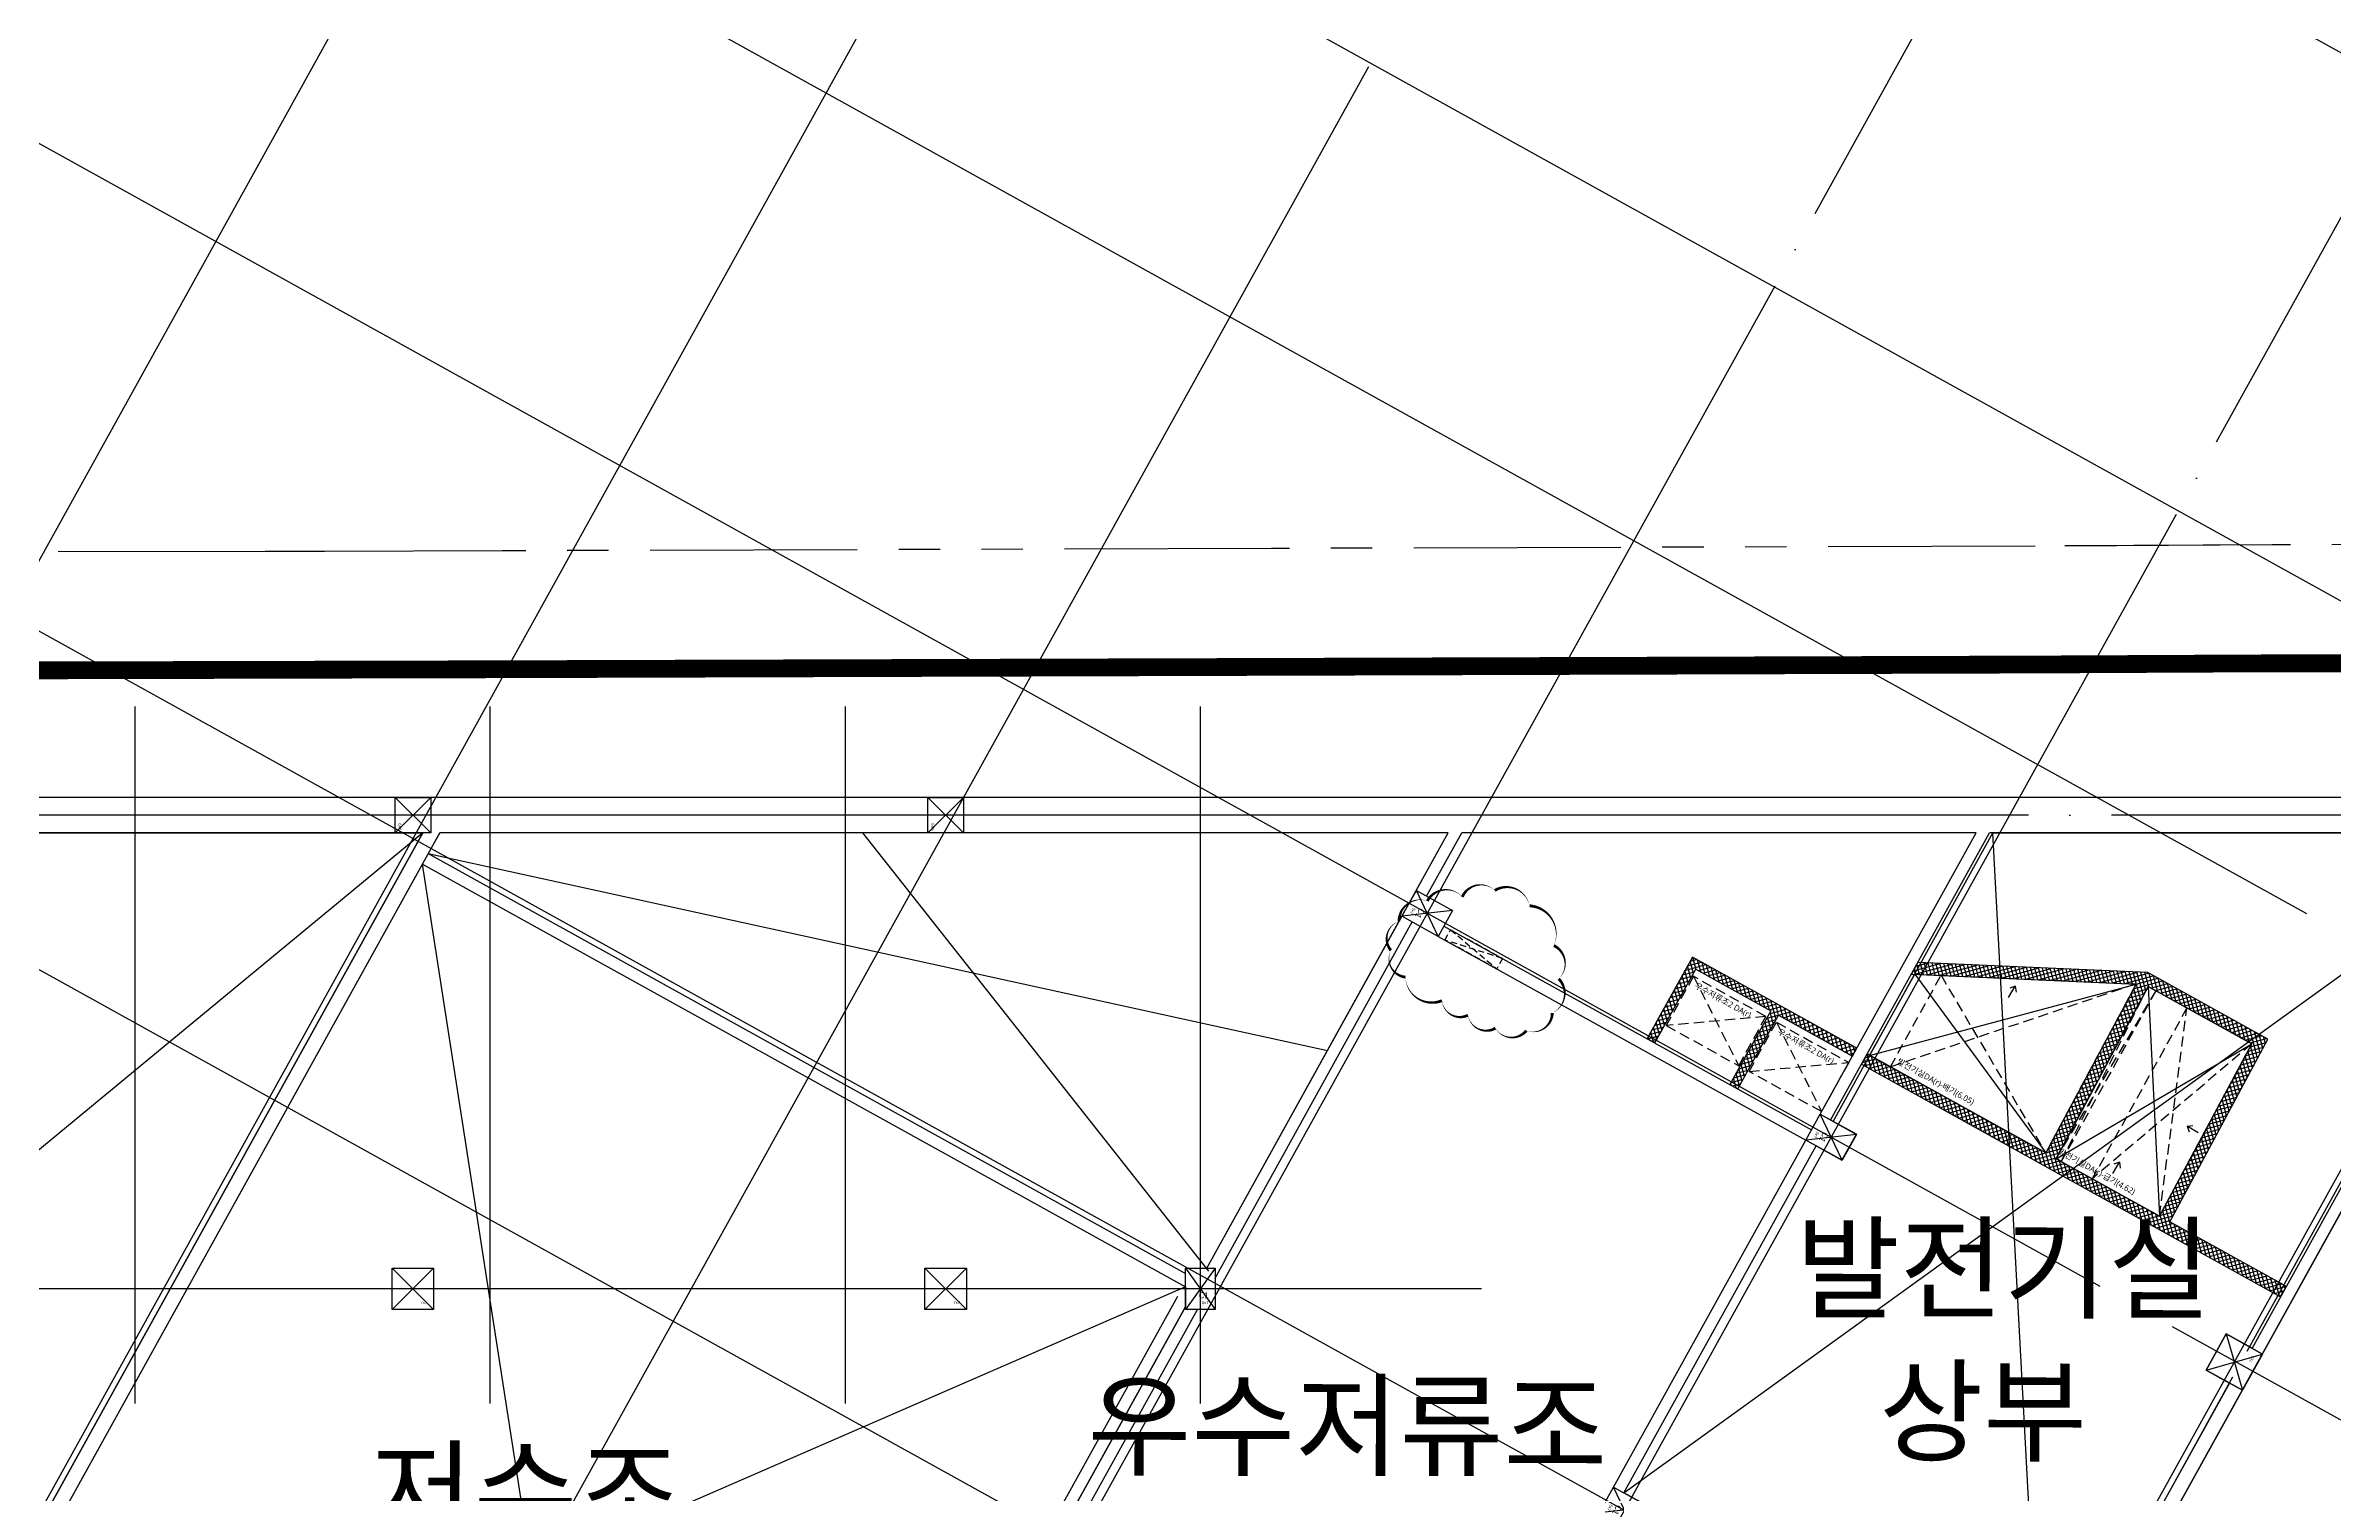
# Model space of a CAD drawing. Header units: millimetres. Extents: x -21000 to 567700, y 435000 to 850800.
# Drawn here: x 216533 to 255194, y 683214 to 707680 of the extents above; entities that cross this region are included whole.
import ezdxf
from ezdxf.enums import TextEntityAlignment as Align
from ezdxf.xclip import XClip

# ---------------------------------------------------------------- set-up
doc = ezdxf.new("R2010")
doc.units = ezdxf.units.MM
doc.header["$LTSCALE"] = 700
doc.header["$XCLIPFRAME"] = 2
for name, pattern in [('AB_Pbase$0$CON-105-B2F$0$HIDDEN', [9.525, 6.35, -3.175]), ('AB_Pbase$0$HID', [2.3, 1.5, -0.8]), ('AB_Pbase$0$HIDDEN1', [0.375, 0.25, -0.125]), ('AB_Pbase$0$PHANTOMX2', [5, 2.5, -0.5, 0.5, -0.5, 0.5, -0.5]), ('AB_Pbase$0$주차장기둥$0$CEN', [62, 60, -1, 0, -1]), ('AB_Pbase$0$주차장기둥$0$PHANTOMX2', [5, 2.5, -0.5, 0.5, -0.5, 0.5, -0.5]), ('AB_Pbase$0$지하1층 동골조$0$PHANTOMX2', [5, 2.5, -0.5, 0.5, -0.5, 0.5, -0.5])]:
    doc.linetypes.add(name, pattern=pattern)
doc.layers.get('0').update_dxf_attribs({"color": 2})
for name, color, linetype, plot in [('AB_Pbase$0$$0$DEF_TEXT', 221, 'Continuous', False), ('AB_Pbase$0$AB_Pbase_지붕층_구조도void$0$DEF_TEXT', 221, 'Continuous', False), ('AB_Pbase$0$AB_Pbase_지하1층_구조도void$0$DEF_TEXT', 221, 'Continuous', False), ('AB_Pbase$0$CON-105-B2F$0$DEF', 181, 'AB_Pbase$0$CON-105-B2F$0$HIDDEN', False), ('AB_Pbase$0$CON-105-B2F$0$DEFPOINT', 247, 'Continuous', False), ('AB_Pbase$0$Defponts', 161, 'Continuous', False), ('AB_Pbase$0$주차장기둥$0$DEFPOINT', 247, 'Continuous', False), ('AB_Pbase$0$주차장기둥$0$Defpoints1', 235, 'Continuous', False), ('AB_Pbase$0$지하1층 동골조$0$Defpoints1', 235, 'Continuous', False), ('def_10', 230, 'Continuous', False)]:
    doc.layers.add(name, color=color, linetype=linetype, plot=plot)
for name, color, linetype in [('AB_Pbase$0$da-open con', 1, 'Continuous'), ('AB_Pbase$0$da-open hid', 8, 'AB_Pbase$0$HIDDEN1'), ('AB_Pbase$0$ELE8', 8, 'Continuous'), ('AB_Pbase$0$FIN', 6, 'Continuous'), ('AB_Pbase$0$HAT', 8, 'Continuous'), ('AB_Pbase$0$SITE', 3, 'AB_Pbase$0$PHANTOMX2'), ('AB_Pbase$0$WAL', 3, 'Continuous'), ('AB_Pbase$0$WIN1', 1, 'Continuous'), ('AB_Pbase$0$주차장기둥$0$CEN_P', 244, 'AB_Pbase$0$주차장기둥$0$CEN')]:
    doc.layers.add(name, color=color, linetype=linetype)
doc.styles.add('AB_Pbase$0$AB_Pbase_지붕층_구조도void$0$맑은 고딕', font='malgun.ttf')
doc.styles.add('AB_Pbase$0$CON-105-B2F$0$맑은고딕', font='malgun.ttf')
doc.styles.add('AB_Pbase$0$돋움', font='')
doc.styles.add('AB_Pbase$0$주차장기둥$0$맑은 고딕', font='')
doc.styles.get('AB_Pbase$0$돋움').set_extended_font_data('Dotum')
doc.styles.get('AB_Pbase$0$주차장기둥$0$맑은 고딕').set_extended_font_data('Dotum')

# ---------------------------------------------------------------- blocks, each defined once
blk = doc.blocks.new('AB_Pbase$0$SITE0917')
at = {"layer": 'AB_Pbase$0$SITE', "ltscale": 4, "const_width": 300, "flags": 128}
blk.add_lwpolyline([(212876, -144968), (209906, -142008), (204836, -136928), (200146, -132238), (190406, -122488), (180636, -112708), (171034, -103096), (171034, -103096), (158736, -90778), (158736, -90778), (141626, -73668), (139746, -71778), (128760, -60783), (176825, 584), (181318, 2778), (191836, 2802), (195846, 2812), (208846, 2852), (221744, 2892), (225745, 2912), (238652, 2912), (251951, 2992), (272863, 3047), (279849, 3072), (281852, 3072), (297942, 3132), (307301, 3162), (318838, 3162), (322371, 3192), (329338, 3212), (331331, 3221), (331828, 3221), (342783, 3252), (353879, 3292), (357878, 3302), (368882, 3332), (377971, 3362), (436463, 3532), (443896, 3564), (449423, 3588), (453866, 1294), (461852, -10041), (461004, -14962), (456210, -18339), (446980, -24860), (436111, -32530), (433802, -34158), (424035, -41046), (408709, -51856), (403261, -55702), (401224, -57140), (393879, -62330), (377930, -73579), (370949, -78503), (368971, -79898), (360221, -86073), (350807, -92731), (341600, -99229), (316998, -116581), (268640, -150722), (261994, -155385), (240653, -170436), (213593, -144250), (212876, -144968)], dxfattribs=at)
blk = doc.blocks.new('AB_Pbase$0$CON-105-B2F')
for p, q in [((-8310, 8220), (-11600, 8220)), ((-11600, 8220), (-11600, 7970)), ((-1310, 7340), (-1310, 8220)), ((-11600, 7970), (-1530, 7970)), ((-1530, 7970), (-1530, 7340)), ((-1530, 7340), (-1310, 7340)), ((-410, 5700), (-1530, 5700)), ((-1530, 5700), (-1530, 5480)), ((-1530, 5480), (-630, 5480)), ((-630, 5480), (-630, 4198)), ((-410, 4198), (-410, 5700)), ((-630, 4198), (-410, 4198)), ((-630, 250), (-630, 1370)), ((-630, 1370), (-410, 1370)), ((-410, 1370), (-410, 250)), ((-5440, 250), (-5440, -785)), ((-5440, 250), (-630, 250)), ((-5190, -785), (-5190, 30)), ((-5190, 30), (-2850, 30)), ((-2850, 30), (-2850, -795)), ((-410, 250), (250, 250)), ((250, 250), (250, -4400)), ((8520, -3500), (8520, 120)), ((8520, 120), (13770, 120)), ((13770, 120), (13770, -3500)), ((-2600, -845), (-2600, 0)), ((-2600, 0), (0, 0)), ((0, 0), (0, -2600)), ((13520, -130), (8770, -130)), ((8770, -130), (8770, -2730)), ((13520, -2730), (13520, -130)), ((-5440, -785), (-5190, -785)), ((-2850, -795), (-2650, -845)), ((-2650, -845), (-2600, -845)), ((-5440, -2005), (-5190, -2005)), ((-5440, -2540), (-5440, -2005)), ((-5190, -2760), (-5190, -2005)), ((-2650, -1955), (-2850, -2005)), ((-2850, -2005), (-2850, -3570)), ((-2600, -1955), (-2650, -1955)), ((-2600, -2600), (-2600, -1955)), ((-8490, -4520), (-8490, -2540)), ((-8490, -2540), (-5440, -2540)), ((0, -2600), (-2600, -2600)), ((-5860, -2760), (-5860, -5885)), ((-5610, -5635), (-5610, -2760)), ((-5610, -2760), (-5190, -2760)), ((-2600, -3570), (-2600, -2850)), ((-2600, -2850), (0, -2850)), ((0, -2850), (0, -8150)), ((8770, -2730), (9020, -2730)), ((9020, -2980), (8770, -2980)), ((8770, -2980), (8770, -3750)), ((9020, -2730), (9020, -2980)), ((10140, -2730), (13520, -2730)), ((10140, -2730), (10140, -2980)), ((10800, -2980), (10140, -2980)), ((10800, -2980), (10800, -3568)), ((13520, -2980), (11020, -2980)), ((11020, -2980), (11020, -3625)), ((13520, -5380), (13520, -2980)), ((-12280, -3140), (-12280, -3260)), ((-12280, -3260), (-12060, -3260)), ((-12060, -3140), (-12060, -3260)), ((-8270, -4520), (-8270, -3140)), ((-2850, -3570), (-2600, -3570)), ((2520, -3500), (2520, -4620)), ((4022, -3500), (2520, -3500)), ((2740, -4620), (2740, -3720)), ((2740, -3720), (4022, -3720)), ((4022, -3720), (4022, -3500)), ((8520, -3500), (6850, -3500)), ((6850, -3500), (6850, -3720)), ((6850, -3720), (7970, -3720)), ((7970, -3720), (7970, -8310)), ((8770, -3750), (8220, -3750)), ((8220, -3750), (8220, -5630)), ((10970, -3625), (10800, -3568)), ((11020, -3625), (10970, -3625)), ((14890, -3500), (13770, -3500)), ((13770, -3720), (14890, -3720)), ((13770, -3720), (13770, -8530)), ((14890, -3720), (14890, -3500)), ((17720, -3720), (17720, -3500)), ((17720, -3500), (19220, -3500)), ((19000, -3720), (17720, -3720)), ((19000, -4620), (19000, -3720)), ((19220, -3500), (19220, -4620)), ((-8490, -4520), (-8270, -4520)), ((250, -4400), (900, -4400)), ((900, -4620), (250, -4620)), ((250, -4620), (250, -9550)), ((900, -4400), (900, -4620)), ((2520, -4620), (2740, -4620)), ((19220, -4620), (19000, -4620)), ((20860, -4620), (20860, -4400)), ((20860, -4400), (21340, -4400)), ((21290, -4620), (20860, -4620)), ((-2600, -4690), (-2850, -4690)), ((-2850, -4690), (-2850, -8150)), ((-2600, -8150), (-2600, -4690)), ((10970, -4735), (10800, -4792)), ((10800, -5630), (10800, -4792)), ((11020, -4735), (10970, -4735)), ((11020, -4735), (11020, -5380)), ((-12280, -5280), (-12060, -5280)), ((-12280, -6200), (-12280, -5280)), ((-12060, -5280), (-12060, -6200)), ((11020, -5380), (13520, -5380)), ((-8270, -5480), (-8490, -5480)), ((-8490, -5480), (-8490, -7360)), ((-8270, -7360), (-8270, -5480)), ((-5190, -5635), (-5610, -5635)), ((-5190, -8150), (-5190, -5635)), ((8220, -5630), (8190, -5630)), ((8190, -5630), (8190, -6820)), ((10800, -5630), (13550, -5630)), ((13550, -5630), (13550, -8280)), ((-5860, -5885), (-5440, -5885)), ((-5440, -5885), (-5440, -8400)), ((-12060, -6200), (-12280, -6200)), ((8190, -6820), (9020, -6820)), ((9020, -6820), (9020, -7000)), ((8190, -7000), (8190, -8280)), ((9020, -7000), (8190, -7000)), ((-8490, -7360), (-8270, -7360)), ((-12280, -8020), (-12060, -8020)), ((-12280, -8970), (-12280, -8020)), ((-12060, -8020), (-12060, -8970)), ((-10620, -8530), (-10620, -8310)), ((-10620, -8310), (-8270, -8310)), ((-8270, -8310), (-8270, -8530)), ((-5440, -8400), (30, -8400)), ((-2850, -8150), (-5190, -8150)), ((0, -8150), (-2600, -8150)), ((7530, -8310), (7530, -8530)), ((7530, -8310), (7970, -8310)), ((9020, -8280), (8190, -8280)), ((9020, -8530), (9020, -8280)), ((10235, -8280), (13550, -8280)), ((10235, -8530), (10235, -8280)), ((-8270, -8530), (-10620, -8530)), ((7530, -8530), (9020, -8530)), ((10760, -8530), (10235, -8530)), ((10760, -8530), (10760, -9840)), ((13770, -8530), (10980, -8530)), ((10980, -8530), (10980, -9840)), ((-12060, -8970), (-12280, -8970)), ((-12280, -11690), (-12280, -12490)), ((-12060, -11690), (-12280, -11690)), ((-12060, -12270), (-12060, -11690)), ((-10305, -12270), (-12060, -12270)), ((-10305, -12490), (-10305, -12270)), ((-12280, -12490), (-10305, -12490))]:
    blk.add_line(p, q)
for points in [[(-13490, 8570), (-13490, 7970), (-12290, 7970), (-12290, 8570), (-13490, 8570)], [(-1310, 8220), (-6990, 8220), (-6990, 8570), (-8310, 8570), (-8310, 8220)], [(-13490, 5080), (-13490, 4480), (-12290, 4480), (-12290, 5080), (-13490, 5080)], [(-8310, 5110), (-8310, 4280), (-6990, 4280), (-6990, 5110), (-8310, 5110)], [(-13490, 1080), (-13490, 480), (-12290, 480), (-12290, 1080), (-13490, 1080)], [(-8310, 1080), (-8310, 480), (-6990, 480), (-6990, 1080), (-8310, 1080)], [(-13490, -1940), (-13490, -3140), (-12280, -3140)], [(-12060, -3140), (-12060, -1940), (-13490, -1940)], [(-8270, -3140), (-6990, -3140), (-6990, -2760), (-5860, -2760)], [(21290, -4620), (21290, -9840), (20940, -9840), (20940, -11040), (21490, -11040), (21490, -13490), (20940, -13490), (20940, -14690), (21740, -14690), (21740, -10025)], [(21740, -9625), (21740, -4400)], [(30, -8400), (30, -9550), (-350, -9550), (-350, -11040)], [(-11105, -10750), (-10305, -10750), (-10305, -9550), (-11105, -9550), (-11105, -10750)], [(-7350, -10750), (-6750, -10750), (-6750, -9550), (-7350, -9550), (-7350, -10750)], [(-3850, -10750), (-3250, -10750), (-3250, -9550), (-3850, -9550), (-3850, -10750)], [(-450, -14690), (250, -14690), (250, -9550)], [(2810, -11040), (3410, -11040), (3410, -9840), (2810, -9840), (2810, -11040)], [(6810, -11040), (7410, -11040), (7410, -9840), (6810, -9840), (6810, -11040)], [(10380, -11040), (10980, -11040), (10980, -9840)], [(10760, -9840), (10380, -9840), (10380, -11040)], [(14380, -11040), (14980, -11040), (14980, -9840), (14380, -9840), (14380, -11040)], [(17800, -11040), (18400, -11040), (18400, -9840), (17800, -9840), (17800, -11040)], [(-450, -14690), (-450, -13000), (30, -13000), (30, -11040), (-350, -11040)], [(-11105, -14690), (-10305, -14690), (-10305, -13490), (-11105, -13490), (-11105, -14690)], [(-7350, -14690), (-6750, -14690), (-6750, -13490), (-7350, -13490), (-7350, -14690)], [(-3850, -14690), (-3250, -14690), (-3250, -13490), (-3850, -13490), (-3850, -14690)], [(2810, -14690), (3410, -14690), (3410, -13490), (2810, -13490), (2810, -14690)], [(6810, -14690), (7410, -14690), (7410, -13490), (6810, -13490), (6810, -14690)], [(10380, -14690), (10980, -14690), (10980, -13490), (10380, -13490), (10380, -14690)], [(14380, -14690), (14980, -14690), (14980, -13490), (14380, -13490), (14380, -14690)], [(17800, -14690), (18400, -14690), (18400, -13490), (17800, -13490), (17800, -14690)]]:
    blk.add_lwpolyline(points)
for points in [[(-5560, 5110), (-2730, 5110), (-2730, 4890), (-5560, 4890)], [(3110, -5820), (3330, -5820), (3330, -8650), (3110, -8650)], [(18630, -5820), (18410, -5820), (18410, -8650), (18630, -8650)]]:
    blk.add_lwpolyline(points, close=True)
at = {"layer": 'AB_Pbase$0$CON-105-B2F$0$DEF'}
for p, q in [((21340, -4400), (21740, -4400)), ((21740, -10025), (21740, -9625))]:
    blk.add_line(p, q, dxfattribs=at)
blk.add_lwpolyline([(21290, -4620), (21490, -4620), (21490, -9840), (21290, -9840)], dxfattribs=at)
at = {"layer": 'AB_Pbase$0$CON-105-B2F$0$DEFPOINT', "color": 190}
for p, q in [((-12290, 8570), (-13490, 7970)), ((-12290, 7970), (-13490, 8570)), ((-6990, 8570), (-8310, 7970)), ((-6990, 7970), (-8310, 8570)), ((-12290, 5080), (-13490, 4480)), ((-12290, 4480), (-13490, 5080)), ((-6990, 5110), (-8310, 4280)), ((-6990, 4280), (-8310, 5110)), ((-12290, 1080), (-13490, 480)), ((-12290, 480), (-13490, 1080)), ((-6990, 1080), (-8310, 480)), ((-6990, 480), (-8310, 1080)), ((-12060, -1940), (-13490, -3140)), ((-12060, -3140), (-13490, -1940)), ((-6990, -2540), (-8490, -3140)), ((-6990, -3140), (-8490, -2540)), ((-5440, -6365), (-5190, -6365)), ((-5440, -7635), (-5190, -7635)), ((11495, -8530), (11495, -8280)), ((12765, -8530), (12765, -8280)), ((-11105, -9550), (-10305, -10750)), ((-10305, -9550), (-11105, -10750)), ((-7350, -9550), (-6750, -10750)), ((-6750, -9550), (-7350, -10750)), ((-3850, -9550), (-3250, -10750)), ((-3250, -9550), (-3850, -10750)), ((-350, -9550), (250, -11040)), ((250, -9550), (-350, -11040)), ((2810, -9840), (3410, -11040)), ((3410, -9840), (2810, -11040)), ((6810, -9840), (7410, -11040)), ((7410, -9840), (6810, -11040)), ((10380, -9840), (10980, -11040)), ((10980, -9840), (10380, -11040)), ((14380, -9840), (14980, -11040)), ((14980, -9840), (14380, -11040)), ((17800, -9840), (18400, -11040)), ((18400, -9840), (17800, -11040)), ((20940, -9840), (21740, -11040)), ((21740, -9840), (20940, -11040)), ((-450, -13000), (250, -14690)), ((250, -13000), (-450, -14690)), ((-11105, -13490), (-10305, -14690)), ((-10305, -13490), (-11105, -14690)), ((-7350, -13490), (-6750, -14690)), ((-6750, -13490), (-7350, -14690)), ((-3850, -13490), (-3250, -14690)), ((-3250, -13490), (-3850, -14690)), ((2810, -13490), (3410, -14690)), ((3410, -13490), (2810, -14690)), ((6810, -13490), (7410, -14690)), ((7410, -13490), (6810, -14690)), ((10380, -13490), (10980, -14690)), ((10980, -13490), (10380, -14690)), ((14380, -13490), (14980, -14690)), ((14980, -13490), (14380, -14690)), ((17800, -13490), (18400, -14690)), ((18400, -13490), (17800, -14690)), ((20940, -13490), (21740, -14690)), ((21740, -13490), (20940, -14690))]:
    blk.add_line(p, q, dxfattribs=at)
at = {"layer": 'AB_Pbase$0$CON-105-B2F$0$DEFPOINT', "color": 6, "style": 'AB_Pbase$0$CON-105-B2F$0$맑은고딕'}
for s, height, rotation, p in [('6x12', 50, 270, (-13438, 8366)), ('TC1', 100, 270, (-13349, 8366)), ('6x13.2', 50, 270, (-8258, 8366)), ('TC2', 100, 270, (-8169, 8366)), ('6x12', 50, 270, (-13438, 4876)), ('TC1', 100, 270, (-13349, 4876)), ('8.3x13.2', 50, 270, (-8258, 4893)), ('TC3A', 100, 270, (-8169, 4906)), ('6x12', 50, 270, (-13438, 876)), ('TC1', 100, 270, (-13349, 876)), ('6x13.2', 50, 270, (-8258, 876)), ('TC2', 100, 270, (-8169, 876)), ('12x14.3', 50, 270, (-13438, -2512)), ('TC3', 100, 270, (-13349, -2512)), ('6x15', 50, 270, (-8438, -2744)), ('TC3B', 100, 270, (-8349, -2744)), ('TC4A', 100, 360, (-10804, -10607)), ('8x12', 50, 360, (-10783, -10698)), ('TC4', 100, 360, (-7166, -10607)), ('6x12', 50, 360, (-7166, -10698)), ('TC4', 100, 360, (-3666, -10607)), ('6x12', 50, 360, (-3666, -10698)), ('TC5', 100, 360, (-166, -10897)), ('TC4', 100, 360, (2994, -10842)), ('TC4', 100, 360, (6994, -10911)), ('TC4', 100, 360, (10564, -10911)), ('TC4', 100, 360, (14564, -10911)), ('TC4', 100, 360, (17984, -10911)), ('TC4A', 100, 360, (21220, -10911)), ('6x14.9', 50, 360, (-156, -10988)), ('6x12', 50, 360, (2994, -10932)), ('6x12', 50, 360, (6994, -11001)), ('6x12', 50, 360, (10564, -11001)), ('6x12', 50, 360, (14564, -11001)), ('6x12', 50, 360, (17984, -11001)), ('8x12', 50, 360, (21241, -10988)), ('TC4A', 100, 360, (-10804, -14547)), ('8x12', 50, 360, (-10783, -14638)), ('TC4', 100, 360, (-7166, -14547)), ('6x12', 50, 360, (-7166, -14638)), ('TC4', 100, 360, (-3666, -14547)), ('6x12', 50, 360, (-3666, -14638)), ('TC5A', 100, 360, (-166, -14547)), ('7x16.9', 50, 360, (-156, -14638)), ('6x12', 50, 360, (2911, -14638)), ('TC4', 100, 360, (2994, -14547)), ('6x12', 50, 360, (2994, -14638)), ('TC4', 100, 360, (6994, -14547)), ('6x12', 50, 360, (6994, -14638)), ('TC4', 100, 360, (10564, -14547)), ('6x12', 50, 360, (10564, -14638)), ('TC4', 100, 360, (14564, -14547)), ('6x12', 50, 360, (14564, -14638)), ('TC4', 100, 360, (17984, -14547)), ('6x12', 50, 360, (17984, -14638)), ('TC4A', 100, 360, (21220, -14561)), ('8x12', 50, 360, (21241, -14638))]:
    blk.add_text(s, height=height, rotation=rotation, dxfattribs=at).set_placement(p)
blk = doc.blocks.new('AB_Pbase$0$CON-105-B1F')
at = {"rotation": 359.9999999999997}
blk.add_blockref('AB_Pbase$0$CON-105-B2F', (0, 0), dxfattribs=at)
blk = doc.blocks.new('AB_Pbase$0$지하1층 동골조')
at = {"layer": 'AB_Pbase$0$지하1층 동골조$0$Defpoints1', "linetype": 'AB_Pbase$0$지하1층 동골조$0$PHANTOMX2', "ltscale": 2}
blk.add_lwpolyline([(210787, 59584), (203827, 59564), (188757, 59534), (179397, 59504), (168667, 59474), (166307, 59464), (163307, 59444), (161307, 59444), (150357, 59404), (137407, 59374), (133407, 59364), (120107, 59324), (107198, 59284), (103197, 59264), (90297, 59224), (77297, 59184), (74297, 59174), (73297, 59174), (61797, 59144), (52267, 63494), (52187, 90404)], dxfattribs=at)
at = {"layer": 'AB_Pbase$0$지하1층 동골조$0$Defpoints1', "linetype": 'AB_Pbase$0$지하1층 동골조$0$PHANTOMX2', "ltscale": 2, "flags": 128}
blk.add_lwpolyline([(305496, 13326), (315263, 20214), (317573, 21842), (328441, 29512), (337671, 36032), (342465, 39410), (343314, 44331), (335327, 55666), (330884, 57959), (325357, 57936), (317924, 57904), (259433, 57734), (250343, 57704), (239340, 57674), (235340, 57664), (224244, 57624), (213290, 57592), (212792, 57592), (210800, 57584), (203833, 57564), (200300, 57534), (188762, 57534), (179403, 57504), (163313, 57444), (161310, 57444), (154324, 57418), (133412, 57364), (120113, 57284), (107206, 57284), (103205, 57264), (90307, 57224), (77307, 57184), (73297, 57174), (62779, 57150), (58286, 54955), (10221, -6411), (21207, -17406), (23087, -19296), (40197, -36406), (52495, -48724), (62097, -58336), (71867, -68116), (81607, -77866), (86297, -82556), (91367, -87636), (94337, -90596), (95054, -89878), (122114, -116064), (143455, -101014), (150102, -96350), (198459, -62209), (223061, -44857), (232269, -38359), (241682, -31701), (250432, -25527), (252410, -24132), (259391, -19208), (275340, -7958), (282685, -2768), (284723, -1330), (290171, 2516)], close=True, dxfattribs=at)
at = {"rotation": 61.00000007641672}
blk.add_blockref('AB_Pbase$0$CON-105-B1F', (114706, 33204), dxfattribs=at)
blk = doc.blocks.new('AB_Pbase$0$AB_Pbase_지하1층_골조')
for p, q in [((267138, 694984), (207987, 694984)), ((222903, 694384), (208280, 694384)), ((213492, 677406), (222903, 694384)), ((213710, 677285), (223188, 694384)), ((240224, 694384), (223188, 694384)), ((239686, 693414), (240224, 694384)), ((239861, 693317), (240453, 694384)), ((249143, 694384), (240453, 694384)), ((246363, 689370), (249143, 694384)), ((246683, 689535), (249371, 694384)), ((258575, 694384), (249371, 694384)), ((222994, 694034), (235786, 686944)), ((222897, 693859), (235786, 686715)), ((236150, 687034), (239444, 692977)), ((236286, 686866), (239619, 692880)), ((240153, 692812), (246363, 689370)), ((240056, 692637), (246266, 689195)), ((253724, 685633), (256972, 691493)), ((253943, 685511), (257191, 691371)), ((243018, 683335), (246266, 689195)), ((243193, 683238), (246441, 689098)), ((233772, 682744), (235786, 686377)), ((233947, 682647), (235991, 686334)), ((250234, 679335), (253482, 685195)), ((250452, 679214), (253700, 685074))]:
    blk.add_line(p, q)
blk = doc.blocks.new('AB_Pbase$0$주차장기둥$0$cen 2bl 지하')
at = {"layer": 'AB_Pbase$0$주차장기둥$0$CEN_P', "color": 5}
for p, q in [((-127186, 77315), (-127186, 259687)), ((-119386, 77315), (-119386, 259658)), ((-111586, 77315), (-111586, 259629)), ((-103786, 77402), (-103786, 259687)), ((-95986, 77315), (-95986, 259571)), ((-88186, 77315), (-88186, 259542)), ((-132796, 170883), (119274, 170883)), ((-132796, 162783), (119274, 162783)), ((-132796, 157883), (-58330, 157883)), ((-132796, 150683), (-58330, 150683)), ((-132796, 143483), (-85440, 143483)), ((-132796, 138483), (-85440, 138483))]:
    blk.add_line(p, q, dxfattribs=at)
at = {"layer": 'AB_Pbase$0$주차장기둥$0$CEN_P'}
for p, q in [((-57748, 178099), (-135315, 135102)), ((-108835, 151879), (-103128, 141585)), ((-114082, 148971), (-108376, 138676)), ((-119330, 146062), (-113624, 135767)), ((-99911, 145581), (-134572, 126368)), ((-124578, 143153), (-118871, 132858))]:
    blk.add_line(p, q, dxfattribs=at)
blk = doc.blocks.new('AB_Pbase$0$주차장기둥$0$p기둥 5x7')
blk.add_lwpolyline([(-250, 350), (250, 350), (250, -350), (-250, -350)], close=True)
at = {"layer": 'AB_Pbase$0$주차장기둥$0$DEFPOINT'}
for p, q in [((250, 350), (-250, -350)), ((-250, 350), (250, -350))]:
    blk.add_line(p, q, dxfattribs=at)
at = {"layer": 'AB_Pbase$0$주차장기둥$0$DEFPOINT', "color": 6, "style": 'AB_Pbase$0$주차장기둥$0$맑은 고딕'}
for s, height, p in [('C1', 100, (-24, -160)), ('5x7', 50, (29, -259))]:
    blk.add_text(s, height=height, rotation=0, dxfattribs=at).set_placement(p)
blk = doc.blocks.new('AB_Pbase$0$주차장기둥$0$s3_col')
at = {"ltscale": 0.5}
blk.add_lwpolyline([(-300, 300), (300, 300), (300, -300), (-300, -300)], close=True, dxfattribs=at)
at = {"layer": 'AB_Pbase$0$주차장기둥$0$DEFPOINT'}
for p, q in [((300, 300), (-300, -300)), ((300, -300), (-300, 300))]:
    blk.add_line(p, q, dxfattribs=at)
at = {"layer": 'AB_Pbase$0$주차장기둥$0$DEFPOINT', "color": 6, "style": 'AB_Pbase$0$주차장기둥$0$맑은 고딕'}
blk.add_text('6X6', height=50, rotation=270, dxfattribs=at).set_placement((-245, -137))
blk = doc.blocks.new('AB_Pbase$0$주차장기둥$0$p기둥 7x7')
blk.add_lwpolyline([(-350, 350), (350, 350), (350, -350), (-350, -350)], close=True)
at = {"layer": 'AB_Pbase$0$주차장기둥$0$DEFPOINT'}
for p, q in [((350, 350), (-350, -350)), ((-350, 350), (350, -350))]:
    blk.add_line(p, q, dxfattribs=at)
at = {"layer": 'AB_Pbase$0$주차장기둥$0$DEFPOINT', "color": 6, "style": 'AB_Pbase$0$주차장기둥$0$맑은 고딕'}
blk.add_text('7x7', height=50, rotation=0, dxfattribs=at).set_placement((129, -259))
blk = doc.blocks.new('AB_Pbase$0$주차장기둥')
at = {"layer": 'AB_Pbase$0$주차장기둥$0$Defpoints1', "linetype": 'AB_Pbase$0$주차장기둥$0$PHANTOMX2', "ltscale": 2}
blk.add_lwpolyline([(25677, 201597), (19721, 197995), (6819, 190208), (-1188, 185361), (-10370, 179809), (-12388, 178585), (-14949, 177023), (-16664, 175993), (-26029, 170319), (-37114, 163623), (-40537, 161554), (-51917, 154670), (-62962, 147987), (-66381, 145909), (-77418, 139231), (-88540, 132501), (-91107, 130948), (-91964, 130433), (-101806, 124484), (-112215, 123304), (-126143, 146330)], dxfattribs=at)
for name, p, rotation in [('AB_Pbase$0$주차장기둥$0$cen 2bl 지하', (36992, -11667), 1.99999810188403), ('AB_Pbase$0$주차장기둥$0$p기둥 7x7', (-56398, 135827), 91.99999810188433), ('AB_Pbase$0$주차장기둥$0$p기둥 5x7', (-64194, 135575), 271.9999981018843), ('AB_Pbase$0$주차장기둥$0$p기둥 5x7', (-71989, 135302), 271.9999981018843), ('AB_Pbase$0$주차장기둥$0$s3_col', (-79817, 132534), 30.99999996543969), ('AB_Pbase$0$주차장기둥$0$p기둥 5x7', (-63943, 128379), 271.9999981018843), ('AB_Pbase$0$주차장기둥$0$s3_col', (-87532, 127899), 30.99999996543969), ('AB_Pbase$0$주차장기둥$0$p기둥 5x7', (-72011, 127891), 30.99999996544027), ('AB_Pbase$0$주차장기둥$0$p기둥 7x7', (-75697, 125677), 30.99999996544001), ('AB_Pbase$0$주차장기둥$0$p기둥 7x7', (-83412, 121041), 30.99999996544001)]:
    blk.add_blockref(name, p, dxfattribs=dict(rotation=rotation))
blk = doc.blocks.new('AB_Pbase$0$AB_Pbase_지붕층_구조도void')
for points in [[(196213, -45769), (194988, -45090), (194528, -45921), (195752, -46600), (196213, -45769), (194528, -45921)], [(194988, -45090), (195752, -46600)], [(202467, -45219), (198314, -46619)], [(199171, -45073), (200938, -48073)], [(196388, -45866), (197612, -46544), (197151, -47375), (195927, -46697), (196388, -45866), (197151, -47375)], [(202862, -49140), (203325, -45623)], [(204421, -46231), (201725, -48510)], [(195927, -46697), (197612, -46544)]]:
    blk.add_lwpolyline(points)
for points in [[(202467, -45219), (200938, -48073), (198314, -46619), (199171, -45073)], [(203325, -45623), (201725, -48510), (202862, -49140), (204421, -46231)]]:
    blk.add_lwpolyline(points, close=True)
at = {"elevation": 0}
blk.add_lwpolyline([(202800, -45333), (201200, -48219), (201113, -48170), (202669, -45260)], close=True, dxfattribs=at)
for points in [[(202800, -45333), (201113, -48170)], [(201200, -48219), (202669, -45260)]]:
    blk.add_lwpolyline(points, dxfattribs=at)
at = {"layer": 'AB_Pbase$0$AB_Pbase_지붕층_구조도void$0$DEF_TEXT', "style": 'AB_Pbase$0$AB_Pbase_지붕층_구조도void$0$맑은 고딕'}
for s, p in [('우수저류조2 DA(r)', (194998, -45280)), ('우수저류조2 DA(r)', (196397, -46056)), ('발전기실DA(r)-배기(6.05)', (198417, -46557)), ('발전기실DA(r)-급기(4.62)', (201137, -48074))]:
    blk.add_text(s, height=100, rotation=330.999, dxfattribs=at).set_placement(p)
blk = doc.blocks.new('AB_Pbase$0$AB_Pbase_지하1층_구조도void', base_point=(49381, 737051))
for p, q in [((222902, 694384), (206034, 680454)), ((236180, 686984), (230336, 694384)), ((243193, 683238), (258632, 694384)), ((250234, 679335), (249428, 694384)), ((222994, 694034), (238187, 690709)), ((226621, 669843), (222897, 693859)), ((247345, 690626), (251848, 691832)), ((248106, 691998), (250319, 688978)), ((252052, 691790), (252243, 687911)), ((250494, 688881), (253802, 690821)), ((235786, 686715), (213589, 677067))]:
    blk.add_line(p, q)
for points in [[(248106, 691998), (251848, 691832), (250319, 688978), (247345, 690626)], [(252052, 691790), (250494, 688881), (252243, 687911), (253802, 690821)]]:
    blk.add_lwpolyline(points, close=True)
at = {"layer": 'AB_Pbase$0$AB_Pbase_지하1층_구조도void$0$DEF_TEXT'}
for points in [[(222903, 694384), (213540, 677494), (213146, 677712), (212807, 677100), (213419, 676760), (213468, 676848), (219678, 673406), (219629, 673318), (220241, 672979), (220290, 673066), (224619, 670667), (219529, 661483), (201162, 671664), (213756, 694384)], [(223188, 694384), (222994, 694034), (235786, 686944), (235786, 687034), (236150, 687034), (240224, 694384)], [(253807, 685679), (253369, 685921), (253030, 685309), (253424, 685091), (250234, 679335), (249840, 679554), (249694, 679291), (243485, 682733), (243630, 682996), (243193, 683238), (246441, 689098), (246878, 688856), (247121, 689293), (246727, 689511), (249428, 694384), (258632, 694384), (257303, 691985), (256865, 692228), (256526, 691616), (256963, 691373)]]:
    blk.add_lwpolyline(points, close=True, dxfattribs=at)
for points in [[(258861, 694384), (266983, 694384), (271795, 691717), (261667, 673446), (261554, 673509), (261234, 672932), (250307, 678952), (258861, 694384)], [(219799, 673624), (213589, 677067), (222897, 693859), (235786, 686715), (235786, 686377), (226621, 669843), (220411, 673285)]]:
    blk.add_lwpolyline(points, dxfattribs=at)
blk = doc.blocks.new('AB_Pbase$0$실명')
at = {"layer": 'AB_Pbase$0$Defponts', "style": 'AB_Pbase$0$돋움'}
for s, p in [('발전기실', (270622, -143822)), ('상부', (270273, -146235))]:
    blk.add_text(s, height=1400, rotation=359.9315, dxfattribs=at).set_placement(p, align=Align.MIDDLE_CENTER)
for s, p in [('우수저류조', (255142, -147174)), ('저수조', (243016, -148305))]:
    blk.add_text(s, height=1400, rotation=359.9315, dxfattribs=at).set_placement(p)
blk = doc.blocks.new('AB_Pbase')
at = {"layer": 'AB_Pbase$0$ELE8'}
h = blk.add_hatch(dxfattribs=at)
h.set_pattern_fill('NET', color=256, scale=20, angle=15.182184)
edge = h.paths.add_edge_path()
edge.add_line((247042, 690594), (247127, 690748))
edge.add_line((247127, 690748), (244350, 692287))
edge.add_line((244350, 692287), (243586, 690909))
edge.add_line((243586, 690909), (243717, 690837))
edge.add_line((243717, 690837), (244408, 692083))
edge.add_line((244408, 692083), (245676, 691380))
edge.add_line((245676, 691380), (244986, 690134))
edge.add_line((244986, 690134), (245117, 690061))
edge.add_line((245117, 690061), (245808, 691307))
edge.add_line((245808, 691307), (247054, 690616))
at = {"layer": 'AB_Pbase$0$HAT'}
h = blk.add_hatch(dxfattribs=at)
h.set_pattern_fill('NET', color=256, scale=20, angle=15.182184)
h.paths.add_polyline_path([(252418, 687814), (254071, 690900), (252043, 692024), (248158, 692196), (248050, 692000), (251848, 691832), (250319, 688978), (247302, 690651), (247205, 690476), (254289, 686549), (254386, 686724), (252418, 687814)])
h.paths.add_polyline_path([(252243, 687911), (250494, 688881), (252052, 691790), (253799, 690822)], flags=16)
at = {"elevation": 0}
for points in [[(247121, 689293), (246878, 688856), (246266, 689195), (246509, 689632)], [(253369, 685921), (253030, 685309), (253642, 684969), (253982, 685582)]]:
    blk.add_lwpolyline(points, close=True, dxfattribs=at)
at = {"layer": 'AB_Pbase$0$$0$DEF_TEXT'}
for points in [[(249693, 691607), (249805, 691795), (249712, 691762)], [(249805, 691795), (249818, 691695)]]:
    blk.add_lwpolyline(points, dxfattribs=at)
at = {"layer": 'AB_Pbase$0$$0$DEF_TEXT', "elevation": 0}
for points in [[(252708, 689430), (252808, 689443)], [(252896, 689318), (252708, 689430), (252741, 689337)], [(251452, 688634), (251564, 688821), (251471, 688789)], [(251564, 688821), (251577, 688722)]]:
    blk.add_lwpolyline(points, dxfattribs=at)
at = {"layer": 'AB_Pbase$0$FIN', "elevation": 0}
blk.add_lwpolyline([(232027, 679595), (231852, 679692), (235657, 686558)], dxfattribs=at)
at = {"layer": 'AB_Pbase$0$WAL'}
for points in [[(247127, 690748), (244350, 692287), (243586, 690909), (243717, 690837), (244408, 692083), (245676, 691380), (244986, 690134), (245117, 690061), (245808, 691307), (247054, 690616)], [(252418, 687814), (254071, 690900), (252043, 692024), (248158, 692196), (248050, 692000), (251848, 691832), (250319, 688978), (247302, 690651), (247205, 690476), (254289, 686549), (254386, 686724), (252418, 687814)], [(252243, 687911), (250494, 688881), (252052, 691790), (253802, 690821)]]:
    blk.add_lwpolyline(points, close=True, dxfattribs=at)
at = {"layer": 'AB_Pbase$0$WIN1', "color": 1, "linetype": 'AB_Pbase$0$HID', "ltscale": 0.1}
for p, q in [((241142, 692264), (240170, 692574)), ((240267, 692749), (241045, 692089))]:
    blk.add_line(p, q, dxfattribs=at)
blk.add_lwpolyline([(241045, 692089), (240170, 692574), (240267, 692749), (241142, 692264)], close=True, dxfattribs=at)
for name, p, rotation in [('AB_Pbase$0$AB_Pbase_지하1층_골조', (0, 0), 359.9999999999999), ('AB_Pbase$0$주차장기둥', (231893, 539971), 329.0000000345588), ('AB_Pbase$0$지하1층 동골조', (146945, 639965), 359.9999999999994), ('AB_Pbase$0$SITE0917', (28406, 694337), 359.9999999999983), ('AB_Pbase$0$실명', (-21011, 830850), 359.9999999999999)]:
    blk.add_blockref(name, p, dxfattribs=dict(rotation=rotation))
at = {"layer": 'AB_Pbase$0$da-open con', "rotation": 359.9999999999999}
blk.add_blockref('AB_Pbase$0$AB_Pbase_지하1층_구조도void', (49381, 737051), dxfattribs=at)
at = {"layer": 'AB_Pbase$0$da-open hid', "rotation": 359.9999999999999}
blk.add_blockref('AB_Pbase$0$AB_Pbase_지붕층_구조도void', (49381, 737052), dxfattribs=at)

msp = doc.modelspace()

# ---------------------------------------------------------------- block references
ref = msp.add_blockref('AB_Pbase', (0, 0))
XClip(ref).set_block_clipping_path([(-0.000000015, 445500.0000000148), (493845.7187941075, 839949.3912975936)])

# ---------------------------------------------------------------- next in the draw order: linework, layer by layer
at = {"layer": 'def_10'}
msp.add_lwpolyline([(241011, 693413, 0, 50, 0.520567), (240463, 693303, 0, 50, 0.520567), (240463, 693303, 0, 50, 0.520567), (239873, 693235, 0, 50, 0.520567), (239873, 693235, 0, 50, 0.520567), (239394, 692893, 0, 50, 0.520567), (239394, 692893, 0, 50, 0.520567), (239257, 692400, 0, 50, 0.520567), (239257, 692400, 0, 50, 0.520567), (239503, 691948, 0, 50, 0.520567), (239503, 691948, 0, 50, 0.520567), (240120, 691551, 0, 50, 0.520567), (240120, 691551, 0, 50, 0.520567), (240559, 691304, 0, 50, 0.520567), (240559, 691304, 0, 50, 0.520567), (241024, 691085, 0, 50, 0.520567), (241024, 691085, 0, 50, 0.520567), (241545, 691044, 0, 50, 0.520567), (241545, 691044, 0, 50, 0.520567), (241984, 691345, 0, 50, 0.520567), (241984, 691345, 0, 50, 0.520567), (242093, 691920, 0, 50, 0.520567), (242093, 691920, 0, 50, 0.520567), (242011, 692482, 0, 50, 0.520567), (242011, 692482, 0, 50, 0.520567), (241600, 693153, 0, 50, 0.520567), (241600, 693153, 0, 50, 0.520567), (241011, 693413, 0, 0, 0)], format="xyseb", dxfattribs=at)

doc.saveas('drawing.dxf')
